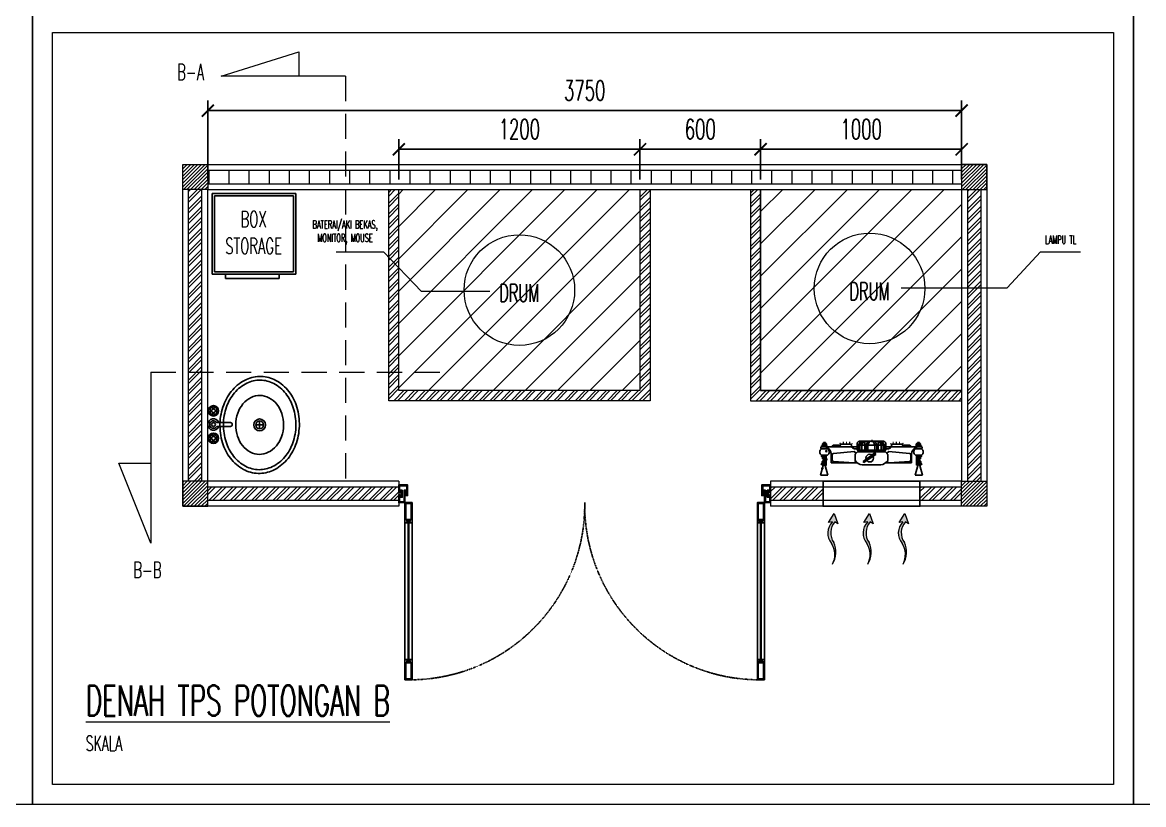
# Model space of a CAD drawing. Header units: millimetres. Extents: x -24432 to 28812, y 5 to 16204.
# Drawn here: x 16393 to 21970, y 7882 to 11770 of the extents above; entities that cross this region are included whole.
import ezdxf

# ---------------------------------------------------------------- set-up
doc = ezdxf.new("R2010")
doc.units = ezdxf.units.MM
doc.header["$MEASUREMENT"] = 0
doc.linetypes.add('HIDDEN', pattern=[0.375, 0.25, -0.125])
for name, color, linetype in [('-AC-FDC', 3, 'Continuous'), ('ALM', 120, 'Continuous'), ('FAN', 4, 'Continuous'), ('SP', 24, 'Continuous'), ('z_text', 3, 'Continuous')]:
    doc.layers.add(name, color=color, linetype=linetype)
doc.layers.add('inst ME', color=7, linetype='Continuous', lineweight=13)
doc.layers.add('UNP 50', color=3, linetype='Continuous', lineweight=9)
doc.styles.add('300', font='rs.shx', dxfattribs={"width": 0.6, "height": 100})
doc.dimstyles.new('300', dxfattribs={"dimtxt": 50, "dimasz": 30, "dimexe": 50, "dimexo": 50, "dimgap": 30, "dimtad": 2, "dimdec": 0, "dimzin": 0, "dimtxsty": '300', "dimblk": 'DOT', "dimcen": 0.2, "dimclrd": 1, "dimclre": 1, "dimclrt": 3, "dimadec": 0, "dimazin": 0, "dimtfac": 1, "dimtdec": 0, "dimtix": 1, "dimtmove": 0, "dimatfit": 3, "dimfxl": 1, "dimtolj": 1, "dimtzin": 0, "dimarcsym": 0})
pattern_1 = [(45, (35121.792, -64021.76), (-26.516504, 26.516504), []), (45, (35139.47, -64021.76), (-26.516504, 26.516504), [])]

# ---------------------------------------------------------------- blocks, each defined once
blk = doc.blocks.new('Sink - Oval top')
for p, q in [((-1, 0), (1, 0)), ((0, 1), (0, -1))]:
    blk.add_line(p, q)
at = {"linetype": 'Continuous'}
for points in [[(-12.23, 0.39, 0.117634), (-11.46, -3.36, 0.104469), (-8.88, -6.8, 0.090016), (-5.08, -9.07, 0.08192), (-0.32, -10.02, 0.08192), (4.49, -9.38, 0.090016), (8.42, -7.36, 0.104469), (11.22, -4.09, 0.117634), (12.23, -0.39, 0.117634), (11.46, 3.36, 0.104469), (8.88, 6.8, 0.090016), (5.08, 9.07, 0.08192), (0.32, 10.02, 0.08192), (-4.49, 9.38, 0.090016), (-8.42, 7.36, 0.104469), (-11.22, 4.09, 0.117634)], [(-11.29, 0.16, 0.118622), (-10.52, -3.25, 0.104678), (-8.07, -6.36, 0.089562), (-4.54, -8.37, 0.081185), (-0.13, -9.15, 0.081185), (4.3, -8.49, 0.089562), (7.89, -6.58, 0.104678), (10.42, -3.55, 0.118622), (11.29, -0.16, 0.118622), (10.52, 3.25, 0.104678), (8.07, 6.36, 0.089562), (4.54, 8.37, 0.081185), (0.13, 9.15, 0.081185), (-4.3, 8.49, 0.089562), (-7.89, 6.58, 0.104678), (-10.42, 3.55, 0.118622)], [(-7.42, 0.08, 0.118283), (-6.91, -2.17, 0.104607), (-5.29, -4.21, 0.089718), (-2.97, -5.53, 0.081436), (-0.07, -6.04, 0.081436), (2.84, -5.59, 0.089718), (5.2, -4.33, 0.104607), (6.86, -2.32, 0.118283), (7.42, -0.08, 0.118283), (6.91, 2.17, 0.104607), (5.29, 4.21, 0.089718), (2.97, 5.53, 0.081436), (0.07, 6.04, 0.081436), (-2.84, 5.59, 0.089718), (-5.2, 4.33, 0.104607), (-6.86, 2.32, 0.118283)]]:
    blk.add_lwpolyline(points, format="xyb", close=True, dxfattribs=at)
for radius in [1.5, 1]:
    blk.add_circle((0, 0), radius)
blk = doc.blocks.new('Faucet - Bathroom top')
for p, q in [((-4.107, 0.125), (-4.375, 0.125)), ((-3.75, 0.4788), (-3.75, 0.75)), ((-3.5, 0.482), (-3.5, 0.75)), ((-3.1461, 0.125), (-2.875, 0.125)), ((3.143, 0.125), (2.875, 0.125)), ((3.5, 0.4788), (3.5, 0.75)), ((3.75, 0.482), (3.75, 0.75)), ((4.1039, 0.125), (4.375, 0.125)), ((-4.1039, -0.125), (-4.375, -0.125)), ((-3.75, -0.4821), (-3.75, -0.75)), ((-3.5, -0.4789), (-3.5, -0.75)), ((-3.143, -0.125), (-2.875, -0.125)), ((-0.5, -0.8639), (-0.5, -4.5)), ((0.5, -4.5), (0.5, -0.8631)), ((3.1461, -0.125), (2.875, -0.125)), ((3.5, -0.4821), (3.5, -0.75)), ((3.75, -0.4789), (3.75, -0.75)), ((4.107, -0.125), (4.375, -0.125))]:
    blk.add_line(p, q)
for centre, radius in [((-3.625, 0), 1.375), ((-4.625, 0), 0.2795), ((-3.625, 0), 0.5), ((-3.625, 1), 0.2795), ((-2.625, 0), 0.2795), ((0, 0), 0.5), ((3.625, 0), 1.375), ((2.625, 0), 0.2795), ((3.625, 0), 0.5), ((3.625, 1), 0.2795), ((4.625, 0), 0.2795), ((-3.625, -1), 0.2795), ((3.625, -1), 0.2795)]:
    blk.add_circle(centre, radius)
for centre, radius, start, end in [((-3.625, 0), 1, 105.2407, 164.2093), ((-3.625, 0), 1, 16.44125, 74.07887), ((0, 0), 1.5, 289.6514, 250.3603), ((0, 0), 1, 300.3431, 239.7554), ((3.625, 0), 1, 106.12, 164.0884), ((3.625, 0), 1, 16.23422, 73.90469), ((-3.625, 0), 1, 196.2342, 253.9047), ((-3.625, 0), 1, 286.12, 344.0884), ((3.625, 0), 1, 196.4413, 254.0789), ((3.625, 0), 1, 285.2407, 344.2093), ((0, -4.5), 0.5, 180, 0)]:
    blk.add_arc(centre, radius, start, end)
blk = doc.blocks.new('_ArchTick')
at = {"color": 0, "linetype": 'ByBlock', "const_width": 0.15}
blk.add_lwpolyline([(-0.5, -0.5), (0.5, 0.5)], dxfattribs=at)
blk = doc.blocks.new('*D32')
at = {"layer": 'Defpoints', "color": 0, "transparency": 16777216}
for p in [(17315.3, 11331.8), (17315.3, 10939.5), (21065.3, 10939.5)]:
    blk.add_point(p, dxfattribs=at)
at = {"layer": 'inst ME', "color": 1, "lineweight": -2, "transparency": 16777216}
for p, q in [((17315.3, 10989.5), (17315.3, 11381.8)), ((21065.3, 10989.5), (21065.3, 11381.8)), ((21065.3, 11331.8), (17315.3, 11331.8))]:
    blk.add_line(p, q, dxfattribs=at)
at = {"layer": 'inst ME', "color": 1, "lineweight": -2, "transparency": 16777216, "xscale": 60, "yscale": 60, "zscale": 60, "rotation": 180}
blk.add_blockref('_ArchTick', (17315.3, 11331.8), dxfattribs=at)
at = {"layer": 'inst ME', "color": 1, "lineweight": -2, "transparency": 16777216, "xscale": 60, "yscale": 60, "zscale": 60}
blk.add_blockref('_ArchTick', (21065.3, 11331.8), dxfattribs=at)
at = {"layer": 'inst ME', "color": 3, "transparency": 16777216, "insert": (19190.3, 11431.8), "char_height": 100, "attachment_point": 5, "style": '300'}
blk.add_mtext('\\A1;3750', dxfattribs=at)
blk = doc.blocks.new('*D24')
at = {"layer": 'Defpoints', "color": 0, "transparency": 16777216}
for p in [(20064.9, 11139.3), (19465.3, 10939.5), (20064.9, 10939.5)]:
    blk.add_point(p, dxfattribs=at)
at = {"layer": 'inst ME', "color": 1, "lineweight": -2, "transparency": 16777216}
for p, q in [((19465.3, 10989.5), (19465.3, 11189.3)), ((20064.9, 10989.5), (20064.9, 11189.3)), ((19465.3, 11139.3), (20064.9, 11139.3))]:
    blk.add_line(p, q, dxfattribs=at)
at = {"layer": 'inst ME', "color": 1, "lineweight": -2, "transparency": 16777216, "xscale": 60, "yscale": 60, "zscale": 60, "rotation": 180}
blk.add_blockref('_ArchTick', (19465.3, 11139.3), dxfattribs=at)
at = {"layer": 'inst ME', "color": 1, "lineweight": -2, "transparency": 16777216, "xscale": 60, "yscale": 60, "zscale": 60}
blk.add_blockref('_ArchTick', (20064.9, 11139.3), dxfattribs=at)
at = {"layer": 'inst ME', "color": 3, "transparency": 16777216, "insert": (19765.1, 11239.3), "char_height": 100, "attachment_point": 5, "style": '300'}
blk.add_mtext('\\A1;600', dxfattribs=at)
blk = doc.blocks.new('*D33')
at = {"layer": 'Defpoints', "color": 0, "transparency": 16777216}
for p in [(21065.3, 11139.3), (20065.3, 10939.5), (21065.3, 10939.5)]:
    blk.add_point(p, dxfattribs=at)
at = {"layer": 'inst ME', "color": 1, "lineweight": -2, "transparency": 16777216}
for p, q in [((20065.3, 10989.5), (20065.3, 11189.3)), ((21065.3, 10989.5), (21065.3, 11189.3)), ((20065.3, 11139.3), (21065.3, 11139.3))]:
    blk.add_line(p, q, dxfattribs=at)
at = {"layer": 'inst ME', "color": 1, "lineweight": -2, "transparency": 16777216, "xscale": 60, "yscale": 60, "zscale": 60, "rotation": 180}
blk.add_blockref('_ArchTick', (20065.3, 11139.3), dxfattribs=at)
at = {"layer": 'inst ME', "color": 1, "lineweight": -2, "transparency": 16777216, "xscale": 60, "yscale": 60, "zscale": 60}
blk.add_blockref('_ArchTick', (21065.3, 11139.3), dxfattribs=at)
at = {"layer": 'inst ME', "color": 3, "transparency": 16777216, "insert": (20565.3, 11239.3), "char_height": 100, "attachment_point": 5, "style": '300'}
blk.add_mtext('\\A1;1000', dxfattribs=at)
blk = doc.blocks.new('*D34')
at = {"layer": 'Defpoints', "color": 0, "transparency": 16777216}
for p in [(18265.3, 11139.3), (18265.3, 10939.5), (19465.3, 10939.5)]:
    blk.add_point(p, dxfattribs=at)
at = {"layer": 'inst ME', "color": 1, "lineweight": -2, "transparency": 16777216}
for p, q in [((18265.3, 10989.5), (18265.3, 11189.3)), ((19465.3, 10989.5), (19465.3, 11189.3)), ((19465.3, 11139.3), (18265.3, 11139.3))]:
    blk.add_line(p, q, dxfattribs=at)
at = {"layer": 'inst ME', "color": 1, "lineweight": -2, "transparency": 16777216, "xscale": 60, "yscale": 60, "zscale": 60, "rotation": 180}
blk.add_blockref('_ArchTick', (18265.3, 11139.3), dxfattribs=at)
at = {"layer": 'inst ME', "color": 1, "lineweight": -2, "transparency": 16777216, "xscale": 60, "yscale": 60, "zscale": 60}
blk.add_blockref('_ArchTick', (19465.3, 11139.3), dxfattribs=at)
at = {"layer": 'inst ME', "color": 3, "transparency": 16777216, "insert": (18865.3, 11239.3), "char_height": 100, "attachment_point": 5, "style": '300'}
blk.add_mtext('\\A1;1200', dxfattribs=at)
blk = doc.blocks.new('A$C44FE4B28')
at = {"layer": 'FAN'}
h = blk.add_hatch(color=1, dxfattribs=at)
h.paths.add_polyline_path([(106.5, 290.2, 0.44204), (106.3, 291.3), (102.2, 293.4), (91.4, 279, -0.087489), (97.2, 275.8)])
h.paths.add_polyline_path([(97.2, 275.8, 0.087489), (91.4, 279), (69.9, 250, 0.120096), (76.7, 244.1)])
h.paths.add_polyline_path([(76.7, 244.1, -0.120096), (69.9, 250), (59.6, 236.2), (67.7, 230.2)])
at = {"layer": 'FAN', "color": 1}
for p, q in [((28.3, 450.3), (20.6, 442.9)), ((28.3, 484.4), (28.3, 501.9)), ((28.3, 484.4), (28.3, 325.2)), ((39.7, 501.2), (39.7, 462.9)), ((108.2, 452.3), (62.4, 452.3)), ((69.7, 448.4), (94.8, 448.4)), ((108.2, 322.9), (108.2, 452.3)), ((16.1, 402), (16.1, 356.2)), ((20.6, 442.9), (20.6, 407.4)), ((62.1, 441.5), (51.8, 338.9)), ((102.5, 441.2), (108.6, 338.6)), ((39.8, 337.1), (39.8, 325)), ((51.8, 338.9), (60.2, 328.7)), ((108.6, 338.6), (101.3, 330)), ((21.2, 318), (0.1, 304.2)), ((21.2, 310.1), (0.1, 298.6)), ((21.2, 300.7), (0.1, 290.8)), ((0.1, 252.5), (0.1, 298.6)), ((21.2, 285.9), (0.1, 285.9)), ((45.5, 324.1), (8.5, 324.1)), ((21.2, 324.1), (21.2, 252.5)), ((45.5, 318), (21.2, 318)), ((45.5, 310.1), (21.2, 310.1)), ((45.5, 300.7), (21.2, 300.7)), ((45.5, 285.9), (21.2, 285.9)), ((45.5, 252.5), (45.5, 324.1)), ((54.7, 252.5), (54.7, 321.8)), ((59.7, 236.3), (102.2, 293.4)), ((106.5, 290.2), (67.7, 230.2)), ((67.8, 333.2), (97.2, 333.2)), ((102.2, 293.4), (106.3, 291.3)), ((118.6, 298.6), (118.6, 252.5)), ((21.2, 278.8), (0.1, 270.6)), ((21.2, 269.9), (0.1, 261.1)), ((0.1, 252.5), (0.1, 206.5)), ((21.2, 235.1), (0.1, 243.9)), ((21.2, 226.3), (0.1, 234.4)), ((45.5, 278.8), (21.2, 278.8)), ((45.5, 269.9), (21.2, 269.9)), ((21.2, 180.9), (21.2, 252.5)), ((45.5, 235.1), (21.2, 235.1)), ((45.5, 226.3), (21.2, 226.3)), ((45.5, 252.5), (45.5, 180.9)), ((54.7, 252.5), (54.7, 183.2)), ((67.7, 230.2), (59.6, 236.2)), ((118.6, 206.5), (118.6, 252.5)), ((21.2, 219.1), (0.1, 219.1)), ((21.2, 204.3), (0.1, 214.2)), ((21.2, 194.9), (0.1, 206.5)), ((21.2, 187), (0.1, 200.8)), ((45.5, 180.9), (8.5, 180.9)), ((45.5, 219.1), (21.2, 219.1)), ((45.5, 204.3), (21.2, 204.3)), ((45.5, 194.9), (21.2, 194.9)), ((45.5, 187), (21.2, 187)), ((28.3, 20.6), (28.3, 179.8)), ((39.8, 167.9), (39.8, 180)), ((51.8, 166.2), (60.2, 176.3)), ((67.8, 171.8), (97.2, 171.8)), ((108.6, 166.5), (101.3, 175)), ((108.2, 182.1), (108.2, 52.7)), ((16.1, 103.1), (16.1, 148.8)), ((62.1, 63.5), (51.8, 166.2)), ((102.5, 63.8), (108.6, 166.5)), ((20.6, 62.2), (20.6, 97.6)), ((28.3, 54.7), (20.6, 62.2)), ((69.7, 56.6), (94.8, 56.6)), ((28.3, 20.6), (28.3, 3.2)), ((39.7, 3.8), (39.7, 42.1)), ((108.2, 52.7), (62.4, 52.7))]:
    blk.add_line(p, q, dxfattribs=at)
at = {"layer": 'FAN', "color": 1, "const_width": 6.12}
for points in [[(4, 392.2), (16.1, 392.2)], [(17.5, 404.9), (9.2, 410.7)], [(24.6, 408.1), (24.6, 420.2)], [(4, 376.5), (16.1, 376.5)], [(4, 360.6), (16.1, 360.6)], [(19.3, 353.2), (11, 347.4)], [(4, 144.5), (16.1, 144.5)], [(4, 128.5), (16.1, 128.5)], [(4, 112.9), (16.1, 112.9)], [(19.3, 151.8), (11, 157.6)], [(17.5, 100.1), (9.2, 94.4)], [(24.6, 96.9), (24.6, 84.9)]]:
    blk.add_lwpolyline(points, dxfattribs=at)
at = {"layer": 'FAN', "color": 1}
blk.add_circle((85.3, 261), 19, dxfattribs=at)
for centre, radius, start, end in [((33.8, 498.6), 6.39, 23.3288, 149.7374), ((66.6, 490.9), 38.9, 189.6742, 263.8065), ((69.7, 440.8), 7.65, 90, 174.3138), ((94.8, 440.8), 7.65, 3.3987, 90), ((24.4, 399.6), 8.69, 63.7538, 164.3682), ((29.1, 367), 16.9, 219.5949, 267.207), ((18.6, 330), 22.3, 18.522, 64.4377), ((33.6, 301.7), 33.6, 138.2531, 185.4216), ((75.8, 310.7), 23.9, 109.5113, 152.3022), ((68.9, 291.8), 50.2, 7.7888, 55.6494), ((105.9, 290.6), 0.765, 327.0686, 62.458), ((33.6, 203.3), 33.6, 174.5784, 221.7469), ((18.6, 175), 22.3, 295.5623, 341.478), ((75.8, 194.3), 23.9, 207.6978, 250.4887), ((68.9, 213.3), 50.2, 304.3506, 352.2112), ((29.1, 138), 16.9, 92.793, 140.4051), ((24.4, 105.4), 8.69, 195.6318, 296.2462), ((69.7, 64.2), 7.65, 185.6862, 270), ((94.8, 64.2), 7.65, 270, 356.6013), ((66.6, 14.1), 38.9, 96.1935, 170.3258), ((33.8, 6.4), 6.39, 210.2626, 336.6712)]:
    blk.add_arc(centre, radius, start, end, dxfattribs=at)

msp = doc.modelspace()

# ---------------------------------------------------------------- hatches: boundary and pattern name
at = {"layer": 'inst ME'}
h = msp.add_hatch(dxfattribs=at)
h.set_pattern_fill('ANSI31', color=129, scale=100, angle=360)
h.set_pattern_definition([(45, (87801.61, -21142.523), (-8.8388348, 8.8388348), [])])
h.paths.add_polyline_path([(17315.3, 11064.5), (17190.3, 11064.5), (17190.3, 10939.5), (17315.3, 10939.5)])
h = msp.add_hatch(dxfattribs=at)
h.set_pattern_fill('ANSI31', color=129, scale=100, angle=360)
h.set_pattern_definition([(45, (91676.61, -21142.523), (-8.8388348, 8.8388348), [])])
h.paths.add_polyline_path([(21190.3, 11064.5), (21065.3, 11064.5), (21065.3, 10939.5), (21190.3, 10939.5)])
h = msp.add_hatch(dxfattribs=at)
h.set_pattern_fill('_USER', color=4, scale=100, angle=90, pattern_type=0)
h.set_pattern_definition([(90, (35121.79, -64021.76), (-100, 6e-15), [])])
h.paths.add_polyline_path([(21065.3, 11035.5), (17315.3, 11035.5), (17315.3, 10968.5), (21065.3, 10968.5)])
h = msp.add_hatch(dxfattribs=at)
h.set_pattern_fill('ANSI32', color=129, scale=100, angle=360)
h.set_pattern_definition([(45, (87801.61, -21142.523), (-26.516504, 26.516504), []), (45, (87819.29, -21142.523), (-26.516504, 26.516504), [])])
h.paths.add_polyline_path([(17286.3, 10939.5), (17219.3, 10939.5), (17219.3, 9489.5), (17286.3, 9489.5)])
h = msp.add_hatch(dxfattribs=at)
h.set_pattern_fill('ANSI32', color=4, scale=100)
h.set_pattern_definition([(45, (35121.792, -64021.76), (-26.516504, 26.516504), []), (45, (35139.47, -64021.76), (-26.516504, 26.516504), [])])
h.paths.add_polyline_path([(19515.3, 10939.5), (19465.3, 10939.5), (19465.3, 9939.5), (18265.3, 9939.5), (18265.3, 10939.5), (18215.3, 10939.5), (18215.3, 9889.5), (19515.3, 9889.5)])
h.paths.add_polyline_path([(20065.3, 10939.5), (20015.3, 10939.5), (20015.3, 9889.5), (21065.3, 9889.5), (21065.3, 9939.5), (20065.3, 9939.5)])
h = msp.add_hatch(dxfattribs=at)
h.set_pattern_fill('ANSI31', color=129, scale=909.090909, angle=360)
h.set_pattern_definition([(45, (40406.1, -57419.75), (-80.35304, 80.35304), [])])
h.paths.add_polyline_path([(19465.3, 10939.5), (18265.3, 10939.5), (18265.3, 9939.5), (19465.3, 9939.5)])
h = msp.add_hatch(dxfattribs=at)
h.set_pattern_fill('ANSI31', color=129, scale=909.090909, angle=360)
h.set_pattern_definition([(45, (44700.59, -45531.11), (-80.35304, 80.35304), [])])
h.paths.add_polyline_path([(21065.3, 10939.5), (20065.3, 10939.5), (20065.3, 9939.5), (21065.3, 9939.5)])
h = msp.add_hatch(dxfattribs=at)
h.set_pattern_fill('ANSI32', color=129, scale=100, angle=360)
h.set_pattern_definition([(45, (91676.61, -21142.523), (-26.516504, 26.516504), []), (45, (91694.29, -21142.523), (-26.516504, 26.516504), [])])
h.paths.add_polyline_path([(21161.3, 10939.5), (21094.3, 10939.5), (21094.3, 9489.5), (21161.3, 9489.5)])
h = msp.add_hatch(dxfattribs=at)
h.set_pattern_fill('ANSI31', color=129, scale=100, angle=360)
h.set_pattern_definition([(45, (87801.61, -22717.523), (-8.8388348, 8.8388348), [])])
h.paths.add_polyline_path([(17315.3, 9489.5), (17190.3, 9489.5), (17190.3, 9364.5), (17315.3, 9364.5)])
h = msp.add_hatch(dxfattribs=at)
h.set_pattern_fill('ANSI31', color=129, scale=100, angle=360)
h.set_pattern_definition([(45, (91676.61, -22717.523), (-8.8388348, 8.8388348), [])])
h.paths.add_polyline_path([(21190.3, 9489.5), (21065.3, 9489.5), (21065.3, 9364.5), (21190.3, 9364.5)])
h = msp.add_hatch(dxfattribs=at)
h.set_pattern_fill('ANSI32', color=129, scale=100, angle=360)
h.set_pattern_definition(pattern_1)
h.paths.add_polyline_path([(18265.2, 9460.5), (17315.3, 9460.5), (17315.3, 9393.5), (18265.2, 9393.5)])
h = msp.add_hatch(dxfattribs=at)
h.set_pattern_fill('ANSI32', color=129, scale=100, angle=360)
h.paths.add_polyline_path([(21065.3, 9460.5), (20857.8, 9460.5), (20857.8, 9393.5), (21065.3, 9393.5)])
h.paths.add_polyline_path([(20375.7, 9460.5), (20115.2, 9460.5), (20115.2, 9393.5), (20375.7, 9393.5)])
h = msp.add_hatch(dxfattribs=at)
h.set_pattern_fill('ANSI32', color=129, scale=100, angle=360)
h.set_pattern_definition(pattern_1)
h.paths.add_polyline_path([(20857.8, 9393.5), (20857.8, 9460.5), (20857.4, 9460.5), (20857.4, 9440.6), (20857.7, 9393.5)])
h = msp.add_hatch(color=4, dxfattribs=at)
h.dxf.hatch_style = 1
h.paths.add_polyline_path([(20403.8, 9284.7), (20422.5, 9287.4, 0.398617), (20418.7, 9180.4, -0.256098), (20423.3, 9076.8, 0.254419), (20429.3, 9184.5, -0.347199), (20434.5, 9287.4), (20450, 9278.2), (20431.1, 9329.2)])
h = msp.add_hatch(color=4, dxfattribs=at)
h.dxf.hatch_style = 1
h.paths.add_polyline_path([(20579.3, 9284.7), (20598, 9287.4, 0.398617), (20594.2, 9180.4, -0.256098), (20598.8, 9076.8, 0.254419), (20604.8, 9184.5, -0.347199), (20610, 9287.4), (20625.5, 9278.2), (20606.6, 9329.2)])
h = msp.add_hatch(color=4, dxfattribs=at)
h.dxf.hatch_style = 1
h.paths.add_polyline_path([(20754.8, 9284.7), (20773.5, 9287.4, 0.398617), (20769.7, 9180.4, -0.256098), (20774.4, 9076.8, 0.254419), (20780.4, 9184.5, -0.347199), (20785.5, 9287.4), (20801, 9278.2), (20782.1, 9329.2)])
at = {"layer": 'z_text'}
h = msp.add_hatch(color=256, dxfattribs=at)
h.paths.add_polyline_path([(20616.4, 9689.1), (20616.8, 9689.1), (20622.4, 9689.1, -1)])
h.paths.add_polyline_path([(20622.4, 9689.1), (20619.4, 9689.1), (20619.4, 9692.2, -0.414214)])
h.paths.add_polyline_path([(20619.4, 9689.1), (20616.8, 9689.1), (20616.4, 9689.1, -0.414214), (20619.4, 9692.2)])
h = msp.add_hatch(color=256, dxfattribs=at)
h.paths.add_polyline_path([(20389.7, 9638.9), (20390.1, 9638.9), (20395.7, 9638.9, -1)])
h.paths.add_polyline_path([(20395.7, 9638.9), (20392.7, 9638.9), (20392.7, 9642, -0.414214)])
h.paths.add_polyline_path([(20392.7, 9638.9), (20390.1, 9638.9), (20389.7, 9638.9, -0.414214), (20392.7, 9642)])
h = msp.add_hatch(color=256, dxfattribs=at)
h.paths.add_polyline_path([(20389.7, 9598.3), (20390.1, 9598.3), (20395.7, 9598.3, -1)])
h.paths.add_polyline_path([(20395.7, 9598.3), (20392.7, 9598.3), (20392.7, 9601.3, -0.414214)])
h.paths.add_polyline_path([(20392.7, 9598.3), (20390.1, 9598.3), (20389.7, 9598.3, -0.414214), (20392.7, 9601.3)])
h = msp.add_hatch(color=256, dxfattribs=at)
h.paths.add_polyline_path([(20369.5, 9552.3), (20369.9, 9552.3), (20375.5, 9552.3, -1)])
h.paths.add_polyline_path([(20375.5, 9552.3), (20372.5, 9552.3), (20372.5, 9555.3, -0.414214)])
h.paths.add_polyline_path([(20372.5, 9552.3), (20369.9, 9552.3), (20369.5, 9552.3, -0.414214), (20372.5, 9555.3)])

# ---------------------------------------------------------------- linework, layer by layer
at = {"layer": '-AC-FDC', "color": 252}
for p, q in [((20398.1, 9619.6), (20368.1, 9619.6)), ((20835.4, 9619.6), (20865.4, 9619.6))]:
    msp.add_line(p, q, dxfattribs=at)
for centre, start, end in [((20377.3, 9634.6), 121.3522, 238.6478), ((20389, 9634.6), 301.3522, 58.6478), ((20844.6, 9634.6), 121.3522, 238.6478), ((20856.3, 9634.6), 301.3522, 58.6478)]:
    msp.add_arc(centre, 17.6, start, end, dxfattribs=at)
at = {"linetype": 'Continuous'}
for p, q in [((17337, 10919.1), (17337, 10519.1)), ((17752.4, 10919.1), (17337, 10919.1)), ((17348.1, 10907.9), (17348.1, 10530.2)), ((17741.3, 10907.9), (17348.1, 10907.9)), ((17741.3, 10530.2), (17741.3, 10907.9)), ((17752.4, 10519.1), (17752.4, 10919.1)), ((17337, 10519.1), (17752.4, 10519.1)), ((17348.1, 10530.2), (17741.3, 10530.2)), ((17403.7, 10519.1), (17403.7, 10496.9)), ((17403.7, 10496.9), (17670.3, 10496.9)), ((17670.3, 10496.9), (17670.3, 10519.1))]:
    msp.add_line(p, q, dxfattribs=at)
msp.add_lwpolyline([(20375.7, 9489.5), (20375.7, 9364.5), (20857.8, 9364.5), (20857.8, 9489.5)], close=True)
at = {"layer": 'ALM'}
for p, q in [((18296, 9281.7), (18296, 8603.4)), ((18331.3, 9281.7), (18331.3, 8603.4)), ((20049.1, 9281.7), (20049.1, 8603.4)), ((20084.4, 9281.7), (20084.4, 8603.4))]:
    msp.add_line(p, q, dxfattribs=at)
for points in [[(18296, 9440.3), (18300.9, 9440.3), (18304.8, 9432.3), (18309.3, 9432.3), (18309.3, 9471.1), (18265.2, 9471.1), (18265.2, 9432.3), (18269.6, 9432.3), (18273.6, 9440.3), (18278, 9440.3), (18278, 9427.1), (18278, 9413.8), (18273.6, 9413.8), (18269.6, 9421.8), (18265.2, 9421.8), (18265.2, 9383), (18296, 9383)], [(18291.6, 9387.4), (18269.6, 9387.4), (18269.6, 9409.4), (18282.4, 9409.4), (18282.4, 9427.1), (18282.4, 9444.7), (18269.6, 9444.7), (18269.6, 9466.7), (18304.8, 9466.7), (18304.8, 9444.7), (18291.6, 9444.7)], [(18309.3, 9431.5), (18304.3, 9431.5), (18300.3, 9439.4), (18296.9, 9439.4), (18296.9, 9427.1), (18304.8, 9427.1), (18304.8, 9422.7), (18296.9, 9422.7), (18296.9, 9418.2), (18309.3, 9418.2)], [(20084.4, 9440.3), (20079.5, 9440.3), (20075.6, 9432.3), (20071.2, 9432.3), (20071.2, 9471.1), (20115.2, 9471.1), (20115.2, 9432.3), (20110.8, 9432.3), (20106.8, 9440.3), (20102.4, 9440.3), (20102.4, 9427.1), (20102.4, 9413.8), (20106.8, 9413.8), (20110.8, 9421.8), (20115.2, 9421.8), (20115.2, 9383), (20084.4, 9383)], [(20071.2, 9431.5), (20076.1, 9431.5), (20080.1, 9439.4), (20083.5, 9439.4), (20083.5, 9427.1), (20075.6, 9427.1), (20075.6, 9422.7), (20083.5, 9422.7), (20083.5, 9418.2), (20071.2, 9418.2)], [(20088.8, 9387.4), (20110.8, 9387.4), (20110.8, 9409.4), (20098, 9409.4), (20098, 9427.1), (20098, 9444.7), (20110.8, 9444.7), (20110.8, 9466.7), (20075.6, 9466.7), (20075.6, 9444.7), (20088.8, 9444.7)], [(18318.9, 9281.7), (18318.9, 9286.1), (18322.5, 9290.1), (18322.5, 9294.5), (18304.8, 9294.5), (18304.8, 9290.1), (18308.4, 9286.1), (18308.4, 9281.7), (18296, 9281.7), (18296, 9383), (18300.4, 9383), (18300.4, 9383), (18326.9, 9383), (18326.9, 9383), (18331.3, 9383), (18331.3, 9281.7)], [(18326.9, 9298.9), (18326.9, 9378.6), (18300.4, 9378.6), (18300.4, 9298.9)], [(20061.5, 9281.7), (20061.5, 9286.1), (20057.9, 9290.1), (20057.9, 9294.5), (20075.6, 9294.5), (20075.6, 9290.1), (20072, 9286.1), (20072, 9281.7), (20084.4, 9281.7), (20084.4, 9383), (20080, 9383), (20080, 9383), (20053.5, 9383), (20053.5, 9383), (20049.1, 9383), (20049.1, 9281.7)], [(20053.5, 9298.9), (20053.5, 9378.6), (20080, 9378.6), (20080, 9298.9)], [(18318.9, 8603.4), (18318.9, 8599), (18322.5, 8595), (18322.5, 8590.6), (18304.8, 8590.6), (18304.8, 8595), (18308.4, 8599), (18308.4, 8603.4), (18296, 8603.4), (18296, 8502.1), (18300.4, 8502.1), (18300.4, 8502.1), (18326.9, 8502.1), (18326.9, 8502.1), (18331.3, 8502.1), (18331.3, 8603.4)], [(20061.5, 8603.4), (20061.5, 8599), (20057.9, 8595), (20057.9, 8590.6), (20075.6, 8590.6), (20075.6, 8595), (20072, 8599), (20072, 8603.4), (20084.4, 8603.4), (20084.4, 8502.1), (20080, 8502.1), (20080, 8502.1), (20053.5, 8502.1), (20053.5, 8502.1), (20049.1, 8502.1), (20049.1, 8603.4)], [(18326.9, 8586.2), (18326.9, 8506.5), (18300.4, 8506.5), (18300.4, 8586.2)], [(20053.5, 8586.2), (20053.5, 8506.5), (20080, 8506.5), (20080, 8586.2)]]:
    msp.add_lwpolyline(points, close=True, dxfattribs=at)
at = {"layer": 'ALM', "color": 251}
for points in [[(18315.4, 9281.7), (18315.4, 9291), (18311.9, 9291), (18311.9, 9281.7), (18308.4, 9281.7), (18308.4, 9294.5), (18318.9, 9294.5), (18318.9, 9281.7)], [(18311.9, 8594.1), (18311.9, 9291), (18315.4, 9291), (18315.4, 8594.1)], [(20065, 9281.7), (20065, 9291), (20068.5, 9291), (20068.5, 9281.7), (20072, 9281.7), (20072, 9294.5), (20061.5, 9294.5), (20061.5, 9281.7)], [(20068.5, 8594.1), (20068.5, 9291), (20065, 9291), (20065, 8594.1)], [(18315.4, 8603.4), (18315.4, 8594.1), (18311.9, 8594.1), (18311.9, 8603.4), (18308.4, 8603.4), (18308.4, 8590.6), (18318.9, 8590.6), (18318.9, 8603.4)], [(20065, 8603.4), (20065, 8594.1), (20068.5, 8594.1), (20068.5, 8603.4), (20072, 8603.4), (20072, 8590.6), (20061.5, 8590.6), (20061.5, 8603.4)]]:
    msp.add_lwpolyline(points, close=True, dxfattribs=at)
at = {"layer": 'ALM', "color": 251, "linetype": 'HIDDEN', "ltscale": 0.35}
for centre, start, end in [((18319.8, 9372.5), 270.756, 0.6944), ((20060.7, 9372.5), 179.3056, 269.244)]:
    msp.add_arc(centre, 870.5, start, end, dxfattribs=at)
at = {"layer": 'inst ME'}
for p, q in [((18265.2, 9489.5), (18265.2, 9364.5)), ((20115.2, 9489.5), (20115.2, 9364.5))]:
    msp.add_line(p, q, dxfattribs=at)
for points in [[(16443.1, 7881.8), (10965.9, 7881.8), (10965.9, 11820.1), (16443.1, 11820.1)], [(21920.4, 7881.8), (16443.1, 7881.8), (16443.1, 11820.1), (21920.4, 11820.1)], [(27397.6, 7881.8), (21920.4, 7881.8), (21920.4, 11820.1), (27397.6, 11820.1)], [(21820.4, 7981.8), (16543.1, 7981.8), (16543.1, 11720.1), (21820.4, 11720.1)], [(17315.3, 10939.5), (17190.3, 10939.5), (17190.3, 11064.5), (17315.3, 11064.5)], [(21065.3, 10939.5), (21190.3, 10939.5), (21190.3, 11064.5), (21065.3, 11064.5)], [(17315.3, 9489.5), (17190.3, 9489.5), (17190.3, 9364.5), (17315.3, 9364.5)], [(21065.3, 9489.5), (21190.3, 9489.5), (21190.3, 9364.5), (21065.3, 9364.5)]]:
    msp.add_lwpolyline(points, close=True, dxfattribs=at)
at = {"layer": 'inst ME', "color": 252}
for points in [[(18000.2, 11503.5), (17381.6, 11503.5), (17767.6, 11624.7), (17767.6, 11503.5)], [(17031.7, 10030.9), (17031.7, 9181.6), (16873, 9578.8), (17031.7, 9578.8)]]:
    msp.add_lwpolyline(points, dxfattribs=at)
at = {"layer": 'inst ME', "color": 252, "linetype": 'HIDDEN', "ltscale": 500}
for points in [[(18000.2, 11503.5), (18000.2, 9487.3)], [(17031.7, 10030.9), (18525, 10030.9)]]:
    msp.add_lwpolyline(points, dxfattribs=at)
at = {"layer": 'inst ME'}
for points in [[(18265.2, 9364.5), (17190.3, 9364.5), (17190.3, 11064.5), (21190.3, 11064.5), (21190.3, 9364.5), (20115.2, 9364.5)], [(17315.3, 11035.5), (21065.3, 11035.5)], [(17219.3, 9489.5), (17219.3, 10939.5)], [(17286.3, 9489.5), (17286.3, 10939.5)], [(17315.3, 10968.5), (21065.3, 10968.5)], [(18265.2, 9489.5), (17315.3, 9489.5), (17315.3, 10939.5), (21065.3, 10939.5), (21065.3, 9489.5), (20115.2, 9489.5)], [(19515.3, 10939.5), (19515.3, 9889.5), (18215.3, 9889.5), (18215.3, 10939.5)], [(18265.3, 10939.5), (19465.3, 10939.5), (19465.3, 9939.5), (18265.3, 9939.5), (18265.3, 10939.5)], [(19465.3, 10939.5), (19465.3, 9939.5), (18265.3, 9939.5), (18265.3, 10939.5)], [(18814.9, 10939.5), (18914.9, 10939.5)], [(20014.9, 10939.5), (20114.9, 10939.5)], [(20015.3, 10939.5), (20015.3, 9889.5), (21065.3, 9889.5)], [(20065.3, 10939.5), (21065.3, 10939.5), (21065.3, 9939.5), (20065.3, 9939.5), (20065.3, 10939.5)], [(20065.3, 10939.5), (20065.3, 9939.5), (21065.3, 9939.5)], [(21094.3, 10939.5), (21094.3, 9489.5)], [(21161.3, 10939.5), (21161.3, 9489.5)], [(18717.9, 10432.7), (18378.2, 10432.7), (18191.8, 10628.5), (17954.4, 10628.5)], [(20765, 10450.1), (21292.2, 10450.1), (21458.2, 10629.6), (21656.9, 10629.6)], [(18265.2, 9460.5), (17315.3, 9460.5)], [(21065.3, 9460.5), (20115.2, 9460.5)], [(18265.2, 9393.5), (17315.3, 9393.5)], [(21065.3, 9393.5), (20115.2, 9393.5)], [(20422.5, 9287.4), (20403.8, 9284.7), (20431.1, 9329.2), (20450, 9278.2), (20434.5, 9287.4)], [(20598, 9287.4), (20579.3, 9284.7), (20606.6, 9329.2), (20625.5, 9278.2), (20610, 9287.4)], [(20773.5, 9287.4), (20754.8, 9284.7), (20782.1, 9329.2), (20801, 9278.2), (20785.5, 9287.4)]]:
    msp.add_lwpolyline(points, dxfattribs=at)
at = {"layer": 'inst ME', "color": 5}
for centre in [(18865.3, 10439.5), (20607.5, 10447.9)]:
    msp.add_circle(centre, 275, dxfattribs=at)
at = {"layer": 'inst ME'}
for centre, radius, start, end in [((20477, 9231.9), 77.8, 134.5044, 221.4367), ((20497, 9232.7), 83.1, 138.8386, 215.4264), ((20652.5, 9231.9), 77.8, 134.5044, 221.4367), ((20672.6, 9232.7), 83.1, 138.8386, 215.4264), ((20828, 9231.9), 77.8, 134.5044, 221.4367), ((20848.1, 9232.7), 83.1, 138.8386, 215.4264), ((20326.5, 9124.4), 107.9, 333.8356, 31.2941), ((20327.3, 9136.2), 112.9, 328.2553, 25.3526), ((20502, 9124.4), 107.9, 333.8356, 31.2941), ((20502.9, 9136.2), 112.9, 328.2553, 25.3526), ((20677.5, 9124.4), 107.9, 333.8356, 31.2941), ((20678.4, 9136.2), 112.9, 328.2553, 25.3526)]:
    msp.add_arc(centre, radius, start, end, dxfattribs=at)
at = {"layer": 'SP'}
for p, q in [((20378.1, 9674.9), (20378.1, 9681.7)), ((20378.1, 9681.7), (20388.2, 9681.7)), ((20379.1, 9664.2), (20379.1, 9674.9)), ((20387.1, 9664.2), (20387.1, 9674.9)), ((20388.2, 9674), (20388.2, 9681.7)), ((20845.4, 9674), (20845.4, 9681.7)), ((20855.5, 9681.7), (20845.4, 9681.7)), ((20846.4, 9664.2), (20846.4, 9674.9)), ((20854.5, 9664.2), (20854.5, 9674.9)), ((20855.5, 9674.9), (20855.5, 9681.7)), ((20376.7, 9586.7), (20376.7, 9593.5)), ((20376.7, 9593.5), (20386.8, 9593.5)), ((20378.1, 9601.9), (20378.1, 9595.1)), ((20378.1, 9595.1), (20388.2, 9595.1)), ((20379.1, 9612.6), (20379.1, 9601.9)), ((20386.8, 9585.9), (20386.8, 9593.5)), ((20387.1, 9612.6), (20387.1, 9601.9)), ((20388.2, 9602.8), (20388.2, 9595.1)), ((20845.4, 9602.8), (20845.4, 9595.1)), ((20855.5, 9595.1), (20845.4, 9595.1)), ((20846.4, 9612.6), (20846.4, 9601.9)), ((20846.8, 9585.9), (20846.8, 9593.5)), ((20856.9, 9593.5), (20846.8, 9593.5)), ((20854.5, 9612.6), (20854.5, 9601.9)), ((20855.5, 9601.9), (20855.5, 9595.1)), ((20856.9, 9586.7), (20856.9, 9593.5)), ((20376.7, 9567), (20363.4, 9520.1)), ((20390.5, 9576.1), (20366.3, 9576.1)), ((20366.3, 9576.1), (20366.3, 9572.9)), ((20366.3, 9572.9), (20381.8, 9572.9)), ((20374.5, 9567), (20374.5, 9572.9)), ((20376.7, 9567), (20376.7, 9576.1)), ((20377.7, 9576.1), (20377.7, 9586.7)), ((20385.8, 9576.1), (20385.8, 9586.7)), ((20386.8, 9567), (20386.8, 9576.1)), ((20386.8, 9567), (20400.1, 9520.1)), ((20389, 9567), (20389, 9572.9)), ((20846.8, 9567), (20833.5, 9520.1)), ((20843.1, 9576.1), (20867.3, 9576.1)), ((20844.6, 9567), (20844.6, 9572.9)), ((20846.8, 9567), (20846.8, 9576.1)), ((20847.8, 9576.1), (20847.8, 9586.7)), ((20867.3, 9572.9), (20851.8, 9572.9)), ((20855.8, 9576.1), (20855.8, 9586.7)), ((20856.9, 9567), (20856.9, 9576.1)), ((20856.9, 9567), (20870.2, 9520.1)), ((20859, 9567), (20859, 9572.9)), ((20867.3, 9576.1), (20867.3, 9572.9)), ((20363.4, 9520.1), (20400.1, 9520.1)), ((20870.2, 9520.1), (20833.5, 9520.1))]:
    msp.add_line(p, q, dxfattribs=at)
at = {"layer": 'SP', "color": 8}
for p, q in [((20386.1, 9681.7), (20378.1, 9679.8)), ((20388.2, 9680), (20378.1, 9677.7)), ((20388.2, 9677.8), (20378.1, 9675.5)), ((20845.4, 9680), (20855.5, 9677.7)), ((20845.4, 9677.8), (20855.5, 9675.5)), ((20847.5, 9681.7), (20855.5, 9679.8)), ((20384.7, 9593.5), (20376.7, 9591.7)), ((20388.2, 9599), (20378.1, 9601.3)), ((20388.2, 9596.8), (20378.1, 9599.1)), ((20386.1, 9595.1), (20378.1, 9597)), ((20845.4, 9599), (20855.5, 9601.3)), ((20845.4, 9596.8), (20855.5, 9599.1)), ((20847.5, 9595.1), (20855.5, 9597)), ((20848.9, 9593.5), (20856.9, 9591.7)), ((20386.8, 9591.9), (20376.7, 9589.6)), ((20386.8, 9589.6), (20376.7, 9587.3)), ((20846.8, 9591.9), (20856.9, 9589.6)), ((20846.8, 9589.6), (20856.9, 9587.3))]:
    msp.add_line(p, q, dxfattribs=at)
at = {"layer": 'SP'}
for points in [[(20398.6, 9664.2), (20367.6, 9664.2), (20367.6, 9661), (20398.6, 9661)], [(20393.7, 9674.9), (20372.6, 9674.9), (20372.6, 9664.2), (20393.7, 9664.2)], [(20835, 9664.2), (20865.9, 9664.2), (20865.9, 9661), (20835, 9661)], [(20839.9, 9674.9), (20861, 9674.9), (20861, 9664.2), (20839.9, 9664.2)]]:
    msp.add_lwpolyline(points, close=True, dxfattribs=at)
for points in [[(20372.6, 9672, -0.866288), (20379.1, 9672, -0.738276)], [(20379.1, 9672, -0.710274), (20387.1, 9672, 0.737839)], [(20393.7, 9672, 0.866288), (20387.1, 9672, -0.737839)], [(20839.9, 9672, -0.866288), (20846.4, 9672, 0.737839)], [(20854.5, 9672, 0.710274), (20846.4, 9672, -0.737839)], [(20861, 9672, 0.866288), (20854.5, 9672, 0.738276)], [(20372.6, 9604.8, 0.866288), (20379.1, 9604.8, 0.738276)], [(20379.1, 9604.8, 0.710274), (20387.1, 9604.8, -0.737839)], [(20390.5, 9601.9, -0.381295), (20387.1, 9604.8)], [(20843.1, 9601.9, 0.381295), (20846.4, 9604.8)], [(20854.5, 9604.8, -0.710274), (20846.4, 9604.8, 0.737839)], [(20861, 9604.8, -0.866288), (20854.5, 9604.8, -0.738276)], [(20371.2, 9583.9, -0.866288), (20377.7, 9583.9, -0.738276)], [(20377.7, 9583.9, -0.710274), (20385.8, 9583.9, 0.737839)], [(20390.5, 9586.4, 0.510016), (20385.8, 9583.9)], [(20843.1, 9586.4, -0.510016), (20847.8, 9583.9)], [(20855.8, 9583.9, 0.710274), (20847.8, 9583.9, -0.737839)], [(20862.4, 9583.9, 0.866288), (20855.8, 9583.9, 0.738276)]]:
    msp.add_lwpolyline(points, format="xyb", dxfattribs=at)
for points in [[(20390.5, 9612.6), (20367.6, 9612.6), (20367.6, 9615.8), (20389.3, 9615.8)], [(20390.5, 9612.6), (20367.6, 9612.6), (20367.6, 9615.8), (20389.3, 9615.8)], [(20390.5, 9601.9), (20372.6, 9601.9), (20372.6, 9612.6), (20390.5, 9612.6)], [(20843.1, 9612.6), (20865.9, 9612.6), (20865.9, 9615.8), (20844.3, 9615.8)], [(20843.1, 9612.6), (20865.9, 9612.6), (20865.9, 9615.8), (20844.3, 9615.8)], [(20843.1, 9601.9), (20861, 9601.9), (20861, 9612.6), (20843.1, 9612.6)], [(20390.5, 9586.7), (20371.2, 9586.7), (20371.2, 9576.1), (20390.5, 9576.1)], [(20843.1, 9586.7), (20862.4, 9586.7), (20862.4, 9576.1), (20843.1, 9576.1)]]:
    msp.add_lwpolyline(points, dxfattribs=at)
at = {"layer": 'UNP 50'}
for points in [[(20373.2, 9569.7), (20393.3, 9569.7), (20393.3, 9619.6), (20373, 9619.6)], [(20373, 9619.6), (20373, 9618.3)], [(20389.3, 9615.8), (20374.2, 9617.1)], [(20390.5, 9614.5), (20390.5, 9574.9)], [(20860.4, 9569.7), (20840.3, 9569.7), (20840.3, 9619.6), (20860.6, 9619.6)], [(20843.1, 9614.5), (20843.1, 9574.9)], [(20844.3, 9615.8), (20859.3, 9617.1)], [(20860.6, 9619.6), (20860.6, 9618.3)], [(20373.2, 9569.7), (20373.2, 9571.1)], [(20389.3, 9573.5), (20374.2, 9572.2)], [(20844.3, 9573.5), (20859.3, 9572.2)], [(20860.4, 9569.7), (20860.4, 9571.1)]]:
    msp.add_lwpolyline(points, dxfattribs=at)
for centre, radius, start, end in [((20374.6, 9618.4), 1.4, 188.4447, 255.2402), ((20388.7, 9614.1), 1.8, 9.5436, 72.833), ((20844.8, 9614.1), 1.8, 107.167, 170.4564), ((20859, 9618.4), 1.4, 284.7598, 351.5553), ((20374.6, 9570.9), 1.4, 104.7598, 171.5553), ((20388.7, 9575.2), 1.8, 287.167, 350.4564), ((20844.8, 9575.2), 1.8, 189.5436, 252.833), ((20859, 9570.9), 1.4, 8.4447, 75.2402)]:
    msp.add_arc(centre, radius, start, end, dxfattribs=at)
at = {"layer": 'z_text'}
for centre in [(20619.4, 9689.1), (20392.7, 9638.9), (20392.7, 9598.3), (20372.5, 9552.3)]:
    msp.add_circle(centre, 3.01, dxfattribs=at)

# ---------------------------------------------------------------- block references
for name, p, xscale, yscale, zscale, rotation in [('Sink - Oval top', (17573.3, 9769.3), 19.72316138732083, 19.70536471564309, 19.72316138732083, 269.9999999999999), ('Faucet - Bathroom top', (17343.4, 9771), -18.79984640655463, 18.7828828636662, 18.79984640655463, 90)]:
    msp.add_blockref(name, p, dxfattribs=dict(xscale=xscale, yscale=yscale, zscale=zscale, rotation=rotation))
at = {"layer": 'FAN', "color": 1, "xscale": -1, "rotation": 90}
msp.add_blockref('A$C44FE4B28', (20869.3, 9689.3), dxfattribs=at)

# ---------------------------------------------------------------- texts
at = {"layer": 'inst ME', "color": 3, "attachment_point": 5, "style": '300'}
for s, insert, char_height in [('\\A1;B-A', (17229.9, 11523.9), 80), ('\\A1;BOX\\PSTORAGE', (17543.1, 10725.6), 80), ('\\A1;BATERAI/AKI BEKAS,\\PMONITOR, MOUSE', (17998.1, 10726.2), 40), ('\\A1;LAMPU TL', (21557.9, 10690.1), 40), ('\\A1;DRUM', (18864.8, 10425.3), 88), ('\\A1;DRUM', (20607, 10433.7), 88)]:
    msp.add_mtext(s, dxfattribs=dict(at, insert=insert, char_height=char_height))
for s, insert, char_height, width in [('\\A1;B-B', (17014.7, 9048.6), 80, 143.884), ('\\A1;\\pxql;{\\LDENAH TPS POTONGAN B\\P\\H0.5x;\\lSKALA}', (18804.3, 8311.2), 150, 4192.106)]:
    msp.add_mtext(s, dxfattribs=dict(at, insert=insert, char_height=char_height, width=width))

# ---------------------------------------------------------------- dimensions: what is measured, and where the dimension line sits
at = {"layer": 'inst ME'}
for base, p1, p2, picture, middle in [((17315.3, 11331.8), (21065.3, 10939.5), (17315.3, 10939.5), '*D32', (19190.3, 11431.8)), ((18265.3, 11139.3), (19465.3, 10939.5), (18265.3, 10939.5), '*D34', (18865.3, 11239.3)), ((20064.9, 11139.3), (19465.3, 10939.5), (20064.9, 10939.5), '*D24', (19765.1, 11239.3)), ((21065.3, 11139.3), (20065.3, 10939.5), (21065.3, 10939.5), '*D33', (20565.3, 11239.3))]:
    dim = msp.add_linear_dim(base=base, p1=p1, p2=p2, dimstyle='300', override={"dimtxt": 100, "dimasz": 60, "dimgap": 50, "dimblk": 'ArchTick', "dimazin": 2, "dimfxl": 1.5, "dimarcsym": 1}, dxfattribs=at)
    dim.commit()
    dim.dimension.update_dxf_attribs({"geometry": picture, "text_midpoint": middle})

doc.saveas('drawing.dxf')
